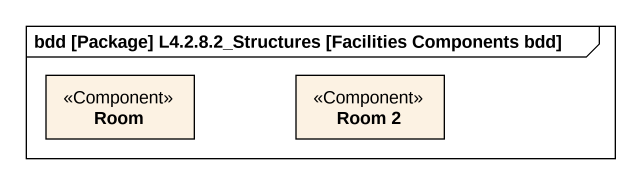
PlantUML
@startuml
mainframe bdd [Package] L4.2.8.2_Structures [Facilities Components bdd]
hide circle
hide empty members
class Room <<Component>>
class "Room 2" as Room_2 <<Component>>
@enduml
